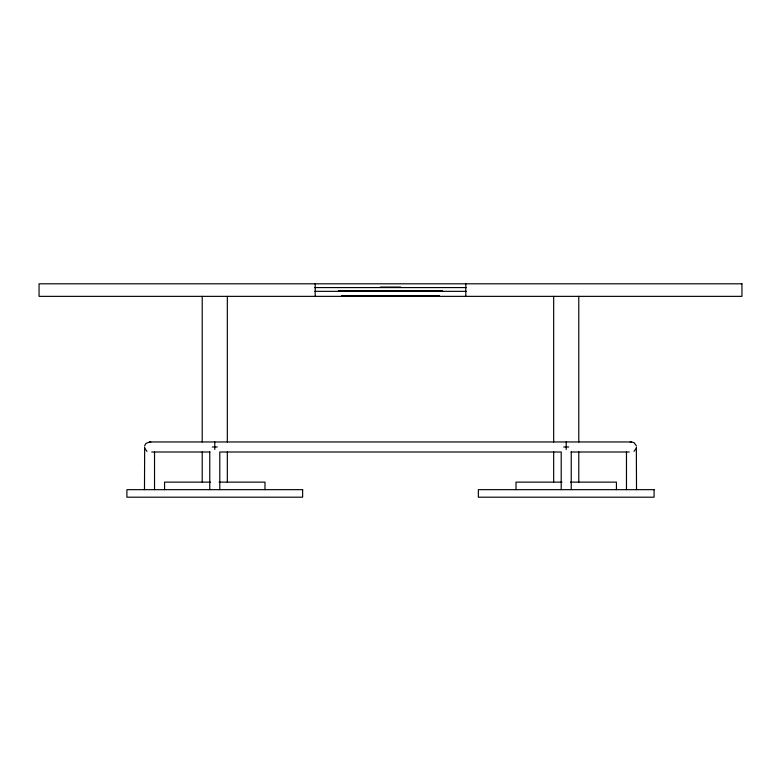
<?xml version="1.0" encoding="UTF-8"?>
<svg xmlns="http://www.w3.org/2000/svg" width="781" height="781" viewBox="0 0 781 781"><rect width="100%" height="100%" fill="white"/><g stroke="black" fill="none" stroke-linecap="round" stroke-linejoin="round"><path stroke-width="1.17" d="M144.661 445.687L145.959 443.432L149.503 441.958L631.497 441.958L634.006 442.632L636.339 445.687M636.339 448.284L634.006 451.33M338.407 291.342L339.042 290.717L441.958 290.717L442.593 291.342M630.199 442.134L631.497 441.958M380.318 287.076L400.682 287.076M314.841 287.574L466.159 287.574M314.841 291.342L466.159 291.342M341.551 295.735L439.449 295.735M144.661 446.986L144.485 489.658M212.266 446.986L217.284 446.986M563.716 446.986L568.734 446.986M636.339 446.986L636.515 489.658M151.729 452.004L209.952 452.004M571.048 452.004L629.271 452.004M210.519 482.131L164.566 482.131L164.566 489.658M219.031 482.131L264.984 482.131L264.984 489.658M561.969 482.131L516.016 482.131L516.016 489.658M570.481 482.131L616.434 482.131L616.434 489.658M149.503 441.958L150.801 442.134M146.994 451.33L144.661 448.284M626.469 451.857L626.469 489.658M578.78 296.36L578.78 442.066M578.78 451.769L578.78 482.131M571.243 451.857L571.243 489.658M566.225 441.958L566.225 449.495M561.207 489.658L561.207 452.004L219.793 452.004L219.793 489.658M553.67 296.36L553.67 442.066M553.67 451.769L553.67 482.131M465.808 283.806L465.808 296.36M441.958 290.717L441.958 291.342M339.042 290.717L339.042 291.342M315.192 283.806L315.192 296.36M227.33 296.36L227.33 442.066M227.33 451.769L227.33 482.131M214.775 441.958L214.775 449.495M209.757 451.857L209.757 489.658M202.22 296.36L202.22 442.066M202.22 451.769L202.22 482.131M154.531 451.857L154.531 489.658M741.95 283.806L39.05 283.806L39.05 296.36L741.95 296.36L741.95 283.806M302.637 489.658L126.912 489.658L126.912 497.194L302.637 497.194L302.637 489.658M654.087 489.658L478.362 489.658L478.362 497.194L654.087 497.194L654.087 489.658"/></g></svg>
